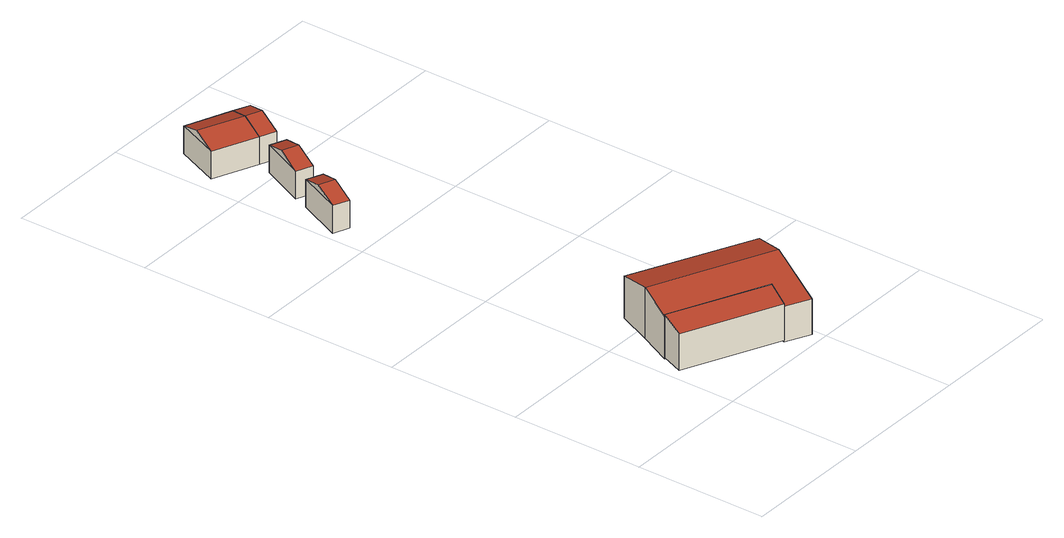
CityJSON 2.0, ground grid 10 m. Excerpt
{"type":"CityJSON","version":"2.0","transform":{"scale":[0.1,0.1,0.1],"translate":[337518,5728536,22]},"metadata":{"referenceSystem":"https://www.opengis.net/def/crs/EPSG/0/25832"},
"CityObjects":{
"building1":{"type":"Building","attributes":{"Geometrietyp2DReferenz":"3000","Gemeindeschluessel":"05170048","function":"51009_1610","roofType":"2100","measuredHeight":3.26},"geometry":[{"type":"Solid","lod":"2","boundaries":[[[[0,1,2,3]],[[4,5,1,0]],[[6,7,5,4]],[[3,2,7,6]],[[4,0,3,6]],[[1,5,7,2]]]],"semantics":{"surfaces":[{"type":"WallSurface"},{"type":"RoofSurface"},{"type":"GroundSurface"}],"values":[[0,0,0,0,1,2]]}}]},
"building2":{"type":"Building","attributes":{"name":"Tierpension","Geometrietyp2DReferenz":"3000","Gemeindeschluessel":"05170048","function":"31001_2020","roofType":"3100","measuredHeight":3.9},"address":[{"country":"Germany","locality":"Wesel","thoroughfareNumber":"10","thoroughfareName":"An der Lackfabrik"}],"geometry":[{"type":"Solid","lod":"2","boundaries":[[[[8,9,10,11]],[[12,13,9,8]],[[14,15,13,12]],[[16,17,15,14]],[[18,19,17,16]],[[20,21,19,18]],[[22,23,21,20]],[[11,10,23,22]],[[14,12,8,16]],[[11,22,20,18,16,8]],[[9,13,15,17,19,21,23,10]]]],"semantics":{"surfaces":[{"type":"WallSurface"},{"type":"RoofSurface"},{"type":"GroundSurface"}],"values":[[0,0,0,0,0,0,0,0,1,1,2]]}}]},
"building3":{"type":"Building","attributes":{"Geometrietyp2DReferenz":"3000","Gemeindeschluessel":"05170048","function":"51009_1610","roofType":"3100","measuredHeight":2.79},"geometry":[{"type":"Solid","lod":"2","boundaries":[[[[24,25,26,27]],[[28,29,25,24]],[[30,31,29,28]],[[27,26,31,30]],[[24,32,28]],[[30,33,27]],[[27,33,32,24]],[[28,32,33,30]],[[25,29,31,26]]]],"semantics":{"surfaces":[{"type":"WallSurface"},{"type":"RoofSurface"},{"type":"GroundSurface"}],"values":[[0,0,0,0,0,0,1,1,2]]}}]},
"building4":{"type":"Building","attributes":{"Geometrietyp2DReferenz":"3000","Gemeindeschluessel":"05170048","function":"51009_1610","roofType":"3100","measuredHeight":2.72},"geometry":[{"type":"Solid","lod":"2","boundaries":[[[[34,35,36,37]],[[38,39,35,34]],[[40,41,39,38]],[[37,36,41,40]],[[34,42,38]],[[40,43,37]],[[37,43,42,34]],[[38,42,43,40]],[[35,39,41,36]]]],"semantics":{"surfaces":[{"type":"WallSurface"},{"type":"RoofSurface"},{"type":"GroundSurface"}],"values":[[0,0,0,0,0,0,1,1,2]]}}]},
"building5":{"type":"Building","attributes":{"Geometrietyp2DReferenz":"3000","Gemeindeschluessel":"05170048","function":"31001_2100","roofType":"3100","measuredHeight":2.76},"address":[{"country":"Germany","locality":"Wesel","thoroughfareNumber":"10","thoroughfareName":"An der Lackfabrik"}],"geometry":[{"type":"Solid","lod":"2","boundaries":[[[[44,45,46,47]],[[48,49,45,44]],[[50,51,49,48]],[[47,46,51,50]],[[44,52,48]],[[50,53,47]],[[47,53,52,44]],[[48,52,53,50]],[[45,49,51,46]]]],"semantics":{"surfaces":[{"type":"WallSurface"},{"type":"RoofSurface"},{"type":"GroundSurface"}],"values":[[0,0,0,0,0,0,1,1,2]]}}]},
"building6":{"type":"Building","attributes":{"Geometrietyp2DReferenz":"3000","Gemeindeschluessel":"05170048","function":"51009_1610","roofType":"3100","measuredHeight":2.71},"geometry":[{"type":"Solid","lod":"2","boundaries":[[[[47,46,54,55]],[[50,51,46,47]],[[56,57,51,50]],[[55,54,57,56]],[[47,53,50]],[[56,58,55]],[[55,58,53,47]],[[50,53,58,56]],[[46,51,57,54]]]],"semantics":{"surfaces":[{"type":"WallSurface"},{"type":"RoofSurface"},{"type":"GroundSurface"}],"values":[[0,0,0,0,0,0,1,1,2]]}}]}
},
"vertices":[
[78,17,38],[78,17,10],[86,33,10],[86,33,43],[8,49,38],[8,49,10],[15,66,43],[15,66,10],
[27,91,48],[27,91,9],[15,66,9],[15,66,41],[39,117,41],[39,117,9],[128,75,41],[128,75,9],[116,50,48],[116,50,9],[96,8,36],[96,8,9],[78,17,36],[78,17,9],[86,33,41],[86,33,9],
[34,357,30],[34,357,9],[22,362,9],[22,362,30],[19,324,30],[19,324,9],[7,329,30],[7,329,9],[26,341,36],[14,346,36],
[53,401,30],[53,401,9],[41,406,9],[41,406,30],[38,368,30],[38,368,9],[26,373,30],[26,373,9],[45,385,36],[33,390,36],
[12,431,30],[12,431,9],[45,417,9],[45,417,30],[26,464,30],[26,464,9],[60,450,30],[60,450,9],[19,448,36],[52,434,36],
[57,412,9],[57,412,30],[72,445,30],[72,445,9],[64,429,36]
]}
